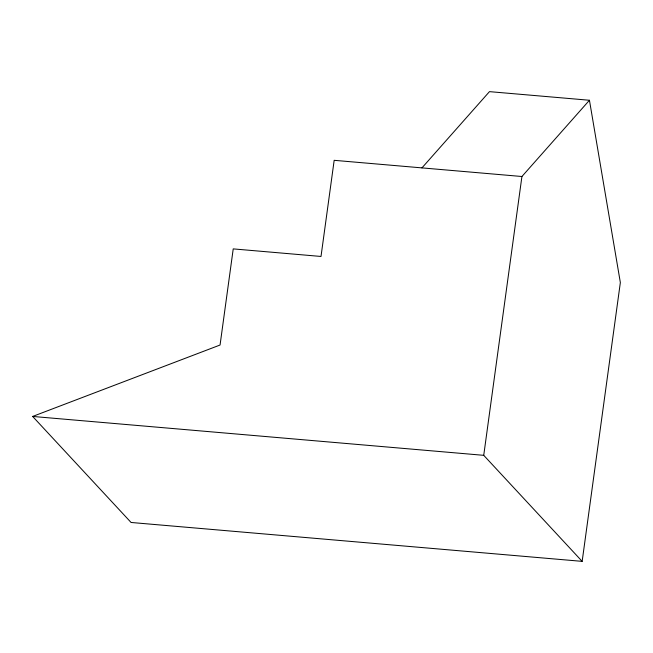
<?xml version="1.0" encoding="UTF-8"?>
<svg xmlns="http://www.w3.org/2000/svg" width="653" height="653" viewBox="0 0 653 653"><rect width="100%" height="100%" fill="white"/><g stroke="black" fill="none" stroke-linecap="round" stroke-linejoin="round"><path stroke-width="0.98" d="M589.447 100.252L620.35 282.545L582.158 561.36L483.734 455.329L521.927 176.506L589.447 100.252L489.464 91.64L421.952 167.886M582.158 561.36L131.073 522.473L32.65 416.443L220.061 345.021L233.227 248.891L321.007 256.458L334.173 160.32L521.927 176.506M32.65 416.443L483.734 455.329"/></g></svg>
